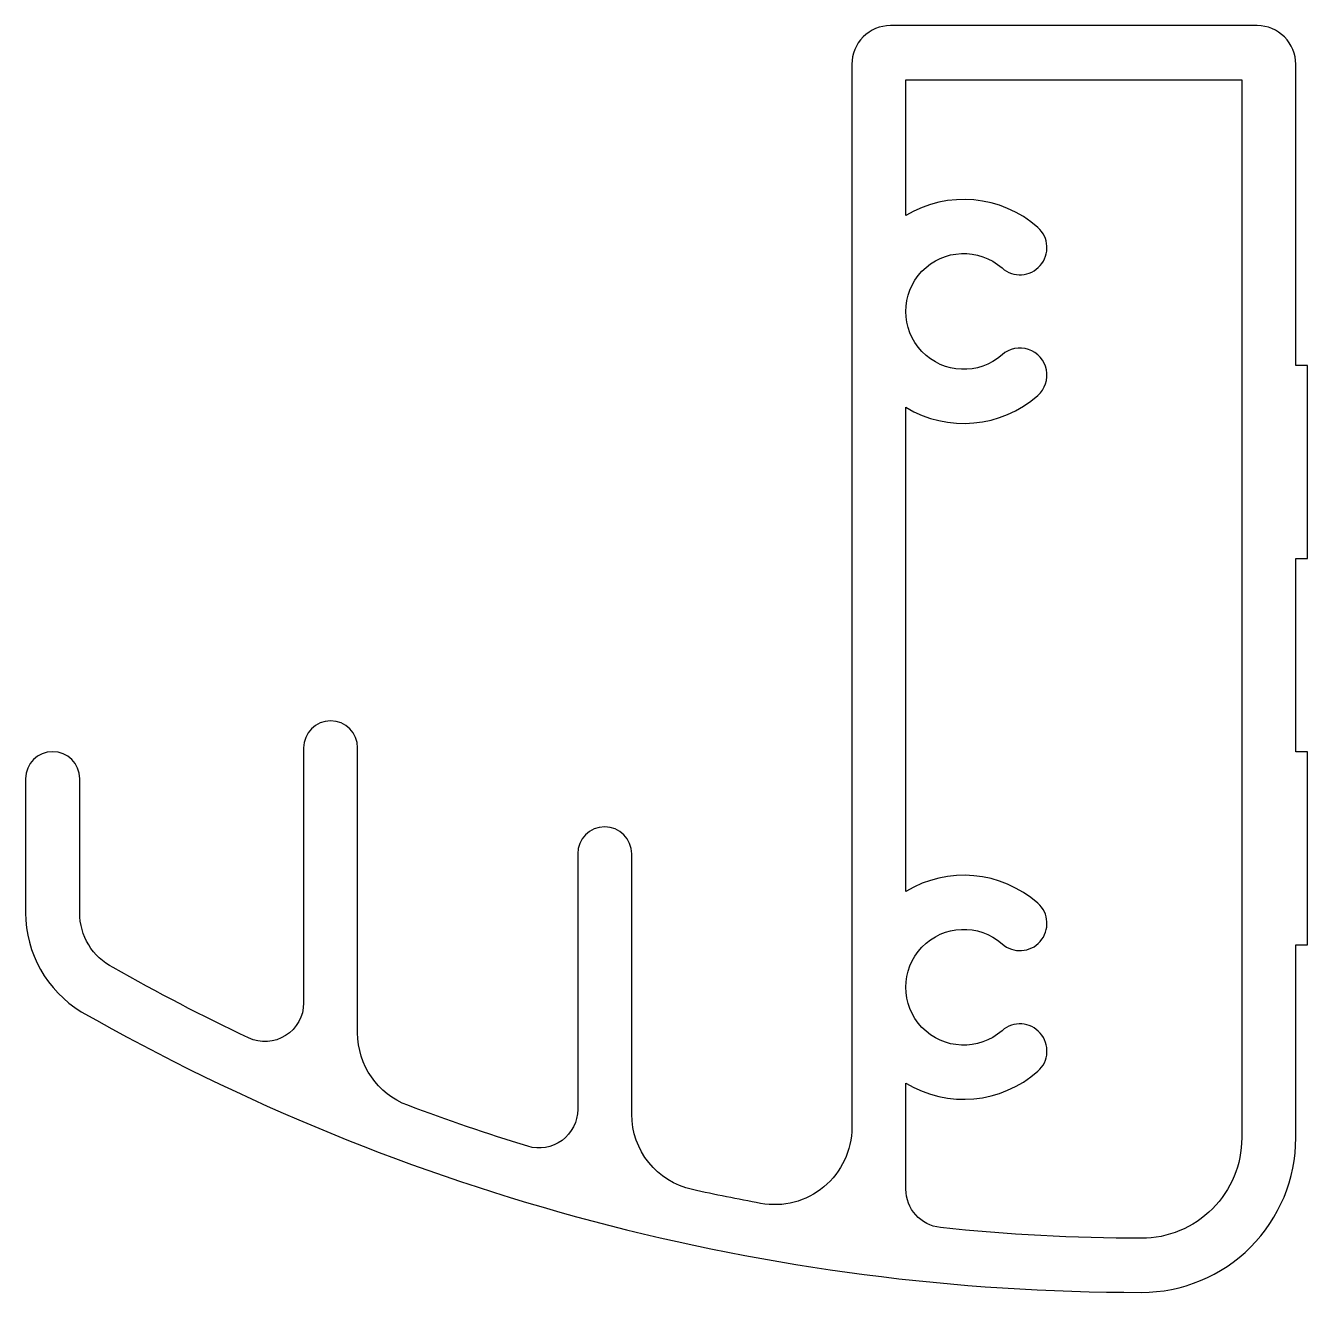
# Model space of a CAD drawing. Extents: x 243.5 to 276.7, y 238.4 to 271.2.
import ezdxf

# ---------------------------------------------------------------- set-up
doc = ezdxf.new("R2010")
doc.units = 0
doc.layers.add('ANA', color=220, linetype='CONTINUOUS')

msp = doc.modelspace()

# ---------------------------------------------------------------- linework, layer by layer
at = {"layer": 'ANA'}
for points in [[(245.779, 246.804, -0.280672), (244.913, 248.226), (244.913, 251.696, 1), (243.513, 251.696), (243.513, 248.226, 0.261995), (244.955, 245.662, 0.13032), (272.413, 238.396, 0.414214), (276.413, 242.396), (276.413, 247.396), (276.713, 247.396), (276.713, 252.396), (276.413, 252.396), (276.413, 257.396), (276.713, 257.396), (276.713, 262.396), (276.413, 262.396), (276.413, 270.196, 0.414214), (275.413, 271.196), (265.913, 271.196, 0.414214), (264.913, 270.196), (264.913, 242.666, -0.468934), (262.549, 240.7, -0.008338), (260.783, 241.057, -0.352132), (259.213, 243.01), (259.213, 249.75, 1), (257.813, 249.75), (257.813, 243.135, -0.504499), (256.519, 242.179, -0.015207), (253.41, 243.239, -0.312574), (252.113, 245.112), (252.113, 252.494, 1), (250.713, 252.494), (250.713, 245.889, -0.550446), (249.285, 244.986, -0.018287)], [(266.313, 261.314, 0.327789), (269.732, 261.622, 1), (268.806, 262.672, -2.217178), (268.806, 264.921, 1), (269.732, 265.97, 0.327789), (266.313, 266.278), (266.313, 269.796), (275.013, 269.796), (275.013, 242.396, -0.414214), (272.413, 239.796, -0.026844), (267.206, 240.076, -0.38311), (266.313, 241.07), (266.313, 243.814, 0.327789), (269.732, 244.122, 1), (268.806, 245.172, -2.217178), (268.806, 247.421, 1), (269.732, 248.47, 0.327789), (266.313, 248.778)]]:
    msp.add_lwpolyline(points, format="xyb", close=True, dxfattribs=at)

doc.saveas('drawing.dxf')
